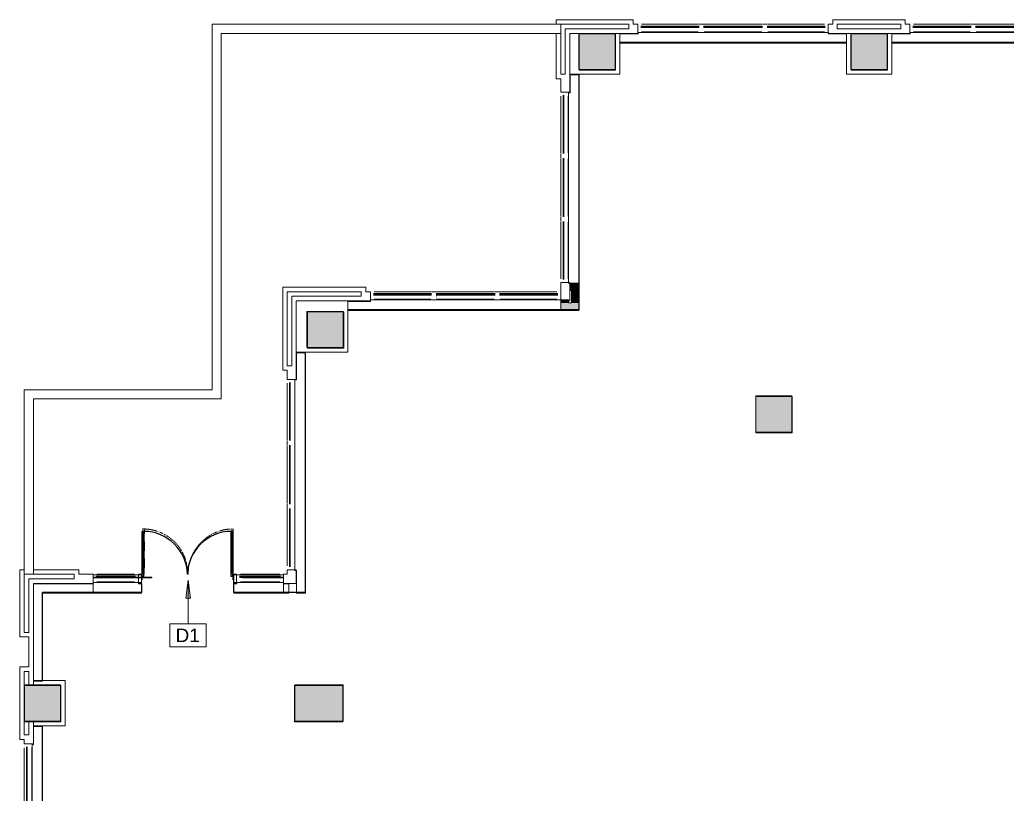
# Model space of a CAD drawing. Header units: inches. Extents: x 628 to 2422, y -771 to 854.
# Drawn here: x 1115 to 1769, y 341 to 854 of the extents above; entities that cross this region are included whole.
import ezdxf

# ---------------------------------------------------------------- set-up
doc = ezdxf.new("R2010")
doc.units = ezdxf.units.IN
doc.header["$MEASUREMENT"] = 0
for name, pattern in [('L1$0$2DASHES', [163.199999, 71.999999, -24, 9.6, -24, 9.6, -24]), ('L1$0$PHANTOM4', [0.625, 0.3125, -0.0625, 0.0625, -0.0625, 0.0625, -0.0625]), ('X2$0$Demolished', [0.1875, 0.125, -0.0625])]:
    doc.linetypes.add(name, pattern=pattern)
for name, color, linetype in [('L1$0$A-Anno-Revs-FinF', 181, 'Continuous'), ('L1$0$DEMO', 7, 'L1$0$PHANTOM4'), ('L1$0$GLZ_GLAZING', 7, 'Continuous')]:
    doc.layers.add(name, color=color, linetype=linetype)
for name, color, linetype, lineweight in [('L1$0$ArchiCAD Doors_Pen_No__3', 7, 'Continuous', 20), ('L1$0$ArchiCAD Windows_Pen_No__4', 4, 'Continuous', 9), ('L1$0$BB Columns_Pen_No__3', 7, 'Continuous', 20), ('L1$0$BB Columns_Pen_No__7', 7, 'Continuous', 20), ('L1$0$BB Columns_Pen_No__95', 8, 'Continuous', 20), ('L1$0$BB Shell_Pen_No__100', 7, 'Continuous', 20), ('L1$0$BB Shell_Pen_No__95', 8, 'Continuous', 20), ('X2$0$18_0109_REV_dwg _7_', 8, 'Continuous', 9), ('X2$0$A-ANNO-KEYN', 231, 'Continuous', 9), ('X2$0$A-DOOR', 31, 'X2$0$Demolished', 9), ('X2$0$A-WALL', 113, 'X2$0$Demolished', 9), ('X2$0$A-WALL-PATT', 111, 'Continuous', 13), ('X2$0$I-WALL', 2, 'Continuous', 13), ('X2$0$S-COLS', 52, 'Continuous', 13)]:
    doc.layers.add(name, color=color, linetype=linetype, lineweight=lineweight)
doc.styles.add('X2$0$Arial', font='arial.ttf', dxfattribs={"height": 9})

# ---------------------------------------------------------------- blocks, each defined once
blk = doc.blocks.new('L1$0$window-fixed')
at = {"layer": 'L1$0$ArchiCAD Windows_Pen_No__4', "linetype": 'L1$0$2DASHES'}
for p, q in [((-6723.6, 3788.31), (-6761.1, 3788.31)), ((-6681.6, 3788.31), (-6719.6, 3788.31)), ((-6640.1, 3788.31), (-6677.6, 3788.31)), ((-6723.6, 3783.31), (-6761.1, 3783.31)), ((-6681.6, 3783.31), (-6719.6, 3783.31)), ((-6640.09, 3783.31), (-6677.6, 3783.31))]:
    blk.add_line(p, q, dxfattribs=at)
at = {"layer": 'L1$0$ArchiCAD Windows_Pen_No__4', "linetype": 'Continuous'}
for p, q in [((-6723.17, 3788.31), (-6721.6, 3788.31)), ((-6721.6, 3788.31), (-6720.02, 3788.31)), ((-6681.17, 3788.31), (-6679.6, 3788.31)), ((-6679.6, 3788.31), (-6678.02, 3788.31))]:
    blk.add_line(p, q, dxfattribs=at)
at = {"layer": 'L1$0$GLZ_GLAZING', "color": 30, "linetype": 'Continuous'}
for p, q in [((-6723.1, 3786.81), (-6761.6, 3786.81)), ((-6761.6, 3786.32), (-6723.1, 3786.31)), ((-6681.1, 3786.81), (-6720.1, 3786.81)), ((-6720.1, 3786.32), (-6681.1, 3786.31)), ((-6639.59, 3786.81), (-6678.1, 3786.81)), ((-6678.1, 3786.32), (-6639.6, 3786.31))]:
    blk.add_line(p, q, dxfattribs=at)
at = {"layer": 'L1$0$GLZ_GLAZING', "color": 30, "linetype": 'Continuous', "const_width": 0.00174}
for points in [[(-6763.6, 3783.31), (-6761.1, 3783.31), (-6761.1, 3786.06), (-6761.6, 3786.06), (-6761.6, 3787.06), (-6761.1, 3787.06), (-6761.1, 3788.31), (-6763.6, 3788.31), (-6763.6, 3787.06), (-6763.6, 3787.06), (-6763.6, 3786.06), (-6763.6, 3786.06)], [(-6723.1, 3786.06), (-6723.1, 3787.06), (-6761.6, 3787.06), (-6761.6, 3786.07), (-6723.1, 3786.06)], [(-6719.6, 3783.31), (-6723.6, 3783.31), (-6723.6, 3786.06), (-6723.1, 3786.06), (-6723.1, 3787.06), (-6723.6, 3787.06), (-6723.6, 3788.31), (-6719.6, 3788.31), (-6719.6, 3787.06), (-6720.1, 3787.06), (-6720.1, 3786.06), (-6719.6, 3786.06)], [(-6681.1, 3786.06), (-6681.1, 3787.06), (-6720.1, 3787.06), (-6720.1, 3786.07), (-6681.59, 3786.06)], [(-6677.6, 3783.31), (-6681.6, 3783.31), (-6681.6, 3786.06), (-6681.1, 3786.06), (-6681.1, 3787.06), (-6681.6, 3787.06), (-6681.6, 3788.31), (-6677.6, 3788.31), (-6677.6, 3787.06), (-6678.1, 3787.06), (-6678.1, 3786.06), (-6677.6, 3786.06)], [(-6639.59, 3786.06), (-6639.59, 3787.06), (-6678.1, 3787.06), (-6678.1, 3786.07), (-6639.59, 3786.06)]]:
    blk.add_lwpolyline(points, close=True, dxfattribs=at)
blk.add_lwpolyline([(-6637.6, 3783.31), (-6637.6, 3788.31), (-6640.1, 3788.31), (-6640.09, 3787.06), (-6639.59, 3787.06), (-6639.59, 3786.06), (-6640.09, 3786.06), (-6640.09, 3783.31), (-6637.6, 3783.31)], dxfattribs=at)
blk = doc.blocks.new('L1')
at = {"layer": 'L1$0$BB Columns_Pen_No__95', "linetype": 'Continuous', "lineweight": 0, "true_color": 0x3f3f3f}
for points in [[(-7162.69, 3767.32), (-7162.69, 3743.32), (-7138.69, 3743.32), (-7138.69, 3767.32)], [(-6982.69, 3767.32), (-6982.69, 3743.32), (-6958.69, 3743.32), (-6958.69, 3767.32)], [(-7342.69, 3583.32), (-7342.69, 3559.32), (-7318.69, 3559.32), (-7318.69, 3583.32)], [(-7045.69, 3527.32), (-7045.69, 3503.32), (-7021.69, 3503.32), (-7021.69, 3527.32)], [(-7529.69, 3336.07), (-7529.69, 3312.07), (-7505.69, 3312.07), (-7505.69, 3336.07)], [(-7350.69, 3336.07), (-7350.69, 3312.07), (-7318.69, 3312.07), (-7318.69, 3336.07)]]:
    blk.add_hatch(color=250, dxfattribs=at).paths.add_polyline_path(points)
at = {"layer": 'L1$0$A-Anno-Revs-FinF'}
for p, q in [((-6985.69, 3761.32), (-7135.69, 3761.32)), ((-6805.69, 3761.32), (-6955.69, 3761.32)), ((-7162.69, 3740.32), (-7162.69, 3590.32)), ((-7162.69, 3590.32), (-7162.69, 3584.32)), ((-7162.69, 3584.32), (-7315.69, 3584.32)), ((-7343.69, 3397.32), (-7343.69, 3556.32)), ((-7452.19, 3403.32), (-7452.19, 3397.32)), ((-7391.19, 3403.32), (-7391.19, 3397.32)), ((-7517.69, 3339.07), (-7517.69, 3397.32)), ((-7452.19, 3397.32), (-7517.69, 3397.32)), ((-7343.69, 3397.32), (-7391.19, 3397.32)), ((-7517.69, 3197.07), (-7517.59, 3309.07))]:
    blk.add_line(p, q, dxfattribs=at)
at = {"layer": 'L1$0$ArchiCAD Doors_Pen_No__3', "linetype": 'Continuous'}
for p, q in [((-7452.19, 3409.32), (-7454.19, 3409.32)), ((-7452.19, 3407.74), (-7452.19, 3409.32)), ((-7451.69, 3407.74), (-7452.19, 3407.74)), ((-7452.19, 3403.32), (-7452.19, 3405.74)), ((-7452.19, 3405.74), (-7451.69, 3405.74)), ((-7451.69, 3405.74), (-7451.69, 3407.74)), ((-7391.19, 3407.74), (-7391.69, 3407.74)), ((-7391.69, 3407.74), (-7391.69, 3405.74)), ((-7391.69, 3405.74), (-7391.19, 3405.74)), ((-7391.19, 3409.32), (-7391.19, 3407.74)), ((-7389.19, 3409.32), (-7391.19, 3409.32)), ((-7391.19, 3405.74), (-7391.19, 3403.32)), ((-7454.19, 3403.32), (-7452.19, 3403.32)), ((-7391.19, 3403.32), (-7389.19, 3403.32))]:
    blk.add_line(p, q, dxfattribs=at)
at = {"layer": 'L1$0$ArchiCAD Windows_Pen_No__4', "linetype": 'Continuous'}
for p, q in [((-7456.69, 3409.32), (-7481.69, 3409.32)), ((-7360.69, 3409.32), (-7386.69, 3409.32))]:
    blk.add_line(p, q, dxfattribs=at)
at = {"layer": 'L1$0$ArchiCAD Windows_Pen_No__4', "linetype": 'L1$0$2DASHES'}
for p, q in [((-7456.69, 3404.32), (-7481.69, 3404.32)), ((-7360.69, 3404.32), (-7386.69, 3404.32))]:
    blk.add_line(p, q, dxfattribs=at)
at = {"layer": 'L1$0$BB Columns_Pen_No__3', "linetype": 'Continuous'}
for p, q in [((-7135.69, 3767.32), (-7135.69, 3740.32)), ((-6985.69, 3740.32), (-6985.69, 3767.32)), ((-6955.69, 3767.32), (-6955.69, 3740.32)), ((-7135.69, 3740.32), (-7168.69, 3740.32)), ((-6955.69, 3740.32), (-6985.69, 3740.32)), ((-7315.69, 3590.32), (-7315.69, 3556.32)), ((-7315.69, 3556.32), (-7349.69, 3556.32)), ((-7523.69, 3339.07), (-7502.69, 3339.07)), ((-7502.69, 3339.07), (-7502.69, 3309.07)), ((-7502.69, 3309.07), (-7523.69, 3309.07))]:
    blk.add_line(p, q, dxfattribs=at)
at = {"layer": 'L1$0$BB Columns_Pen_No__7', "linetype": 'Continuous', "flags": 128}
for points in [[(-7162.69, 3767.32), (-7138.69, 3767.32), (-7138.69, 3743.32), (-7162.69, 3743.32)], [(-6982.69, 3767.32), (-6958.69, 3767.32), (-6958.69, 3743.32), (-6982.69, 3743.32)], [(-7342.69, 3583.32), (-7318.69, 3583.32), (-7318.69, 3559.32), (-7342.69, 3559.32)], [(-7045.69, 3527.32), (-7021.69, 3527.32), (-7021.69, 3503.32), (-7045.69, 3503.32)], [(-7529.69, 3336.07), (-7505.69, 3336.07), (-7505.69, 3312.07), (-7529.69, 3312.07)], [(-7350.69, 3336.07), (-7318.69, 3336.07), (-7318.69, 3312.07), (-7350.69, 3312.07)]]:
    blk.add_lwpolyline(points, close=True, dxfattribs=at)
at = {"layer": 'L1$0$BB Shell_Pen_No__100', "linetype": 'Continuous'}
for p, q in [((-7484.19, 3409.32), (-7484.19, 3403.32)), ((-7454.19, 3409.32), (-7454.19, 3403.32)), ((-7389.19, 3409.32), (-7389.19, 3403.32)), ((-7358.19, 3409.32), (-7358.19, 3403.32))]:
    blk.add_line(p, q, dxfattribs=at)
at = {"layer": 'L1$0$BB Shell_Pen_No__100', "linetype": 'Continuous', "flags": 128}
for points in [[(-7177.69, 3776.32), (-7177.69, 3773.32)], [(-7126.69, 3776.32), (-7177.69, 3776.32)], [(-7174.69, 3740.32), (-7174.69, 3773.32)], [(-7174.69, 3773.32), (-7129.69, 3773.32)], [(-7168.69, 3767.32), (-7123.69, 3767.32), (-7123.69, 3773.32)], [(-7129.69, 3773.32), (-7129.69, 3770.32)], [(-7126.69, 3773.32), (-7126.69, 3776.32)], [(-7123.69, 3773.32), (-7126.69, 3773.32)], [(-6994.69, 3773.32), (-6997.69, 3773.32)], [(-6997.69, 3773.32), (-6997.69, 3767.32), (-6943.69, 3767.32), (-6943.69, 3773.32)], [(-6946.69, 3776.32), (-6994.69, 3776.32)], [(-6994.69, 3776.32), (-6994.69, 3773.32)], [(-6991.69, 3773.32), (-6949.69, 3773.32)], [(-6991.69, 3770.32), (-6991.69, 3773.32)], [(-6949.69, 3773.32), (-6949.69, 3770.32)], [(-6946.69, 3773.32), (-6946.69, 3776.32)], [(-6943.69, 3773.32), (-6946.69, 3773.32)], [(-7177.69, 3767.32), (-7177.69, 3740.32)], [(-7174.69, 3728.32), (-7168.69, 3728.32), (-7168.69, 3767.32)], [(-7129.69, 3770.32), (-7171.69, 3770.32)], [(-7171.69, 3770.32), (-7171.69, 3740.32)], [(-6949.69, 3770.32), (-6991.69, 3770.32)], [(-7177.69, 3740.32), (-7177.69, 3737.32)], [(-7171.69, 3740.32), (-7174.69, 3740.32)], [(-7177.69, 3737.32), (-7174.69, 3737.32)], [(-7174.69, 3737.32), (-7174.69, 3728.32)], [(-7168.69, 3602.32), (-7174.69, 3602.32), (-7174.69, 3590.32), (-7168.69, 3590.32)], [(-7168.69, 3590.32), (-7168.69, 3602.32)], [(-7303.69, 3599.32), (-7358.69, 3599.32)], [(-7358.69, 3599.32), (-7358.69, 3544.32)], [(-7355.69, 3596.32), (-7306.69, 3596.32)], [(-7355.69, 3547.32), (-7355.69, 3596.32)], [(-7349.69, 3590.32), (-7300.69, 3590.32), (-7300.69, 3596.32)], [(-7306.69, 3596.32), (-7306.69, 3593.32)], [(-7303.69, 3596.32), (-7303.69, 3599.32)], [(-7300.69, 3596.32), (-7303.69, 3596.32)], [(-7355.69, 3538.32), (-7349.69, 3538.32), (-7349.69, 3590.32)], [(-7306.69, 3593.32), (-7352.69, 3593.32)], [(-7352.69, 3593.32), (-7352.69, 3547.32)], [(-7358.69, 3544.32), (-7355.69, 3544.32)], [(-7352.69, 3547.32), (-7355.69, 3547.32)], [(-7355.69, 3544.32), (-7355.69, 3538.32)], [(-7529.69, 3412.32), (-7532.69, 3412.32)], [(-7532.69, 3412.32), (-7532.69, 3367.84)], [(-7493.69, 3412.32), (-7523.69, 3412.32)], [(-7493.69, 3409.32), (-7493.69, 3412.32)], [(-7349.69, 3403.32), (-7349.69, 3412.32), (-7355.69, 3412.32)], [(-7355.69, 3412.32), (-7355.69, 3409.32)], [(-7529.69, 3409.32), (-7496.69, 3409.32)], [(-7529.69, 3370.84), (-7529.69, 3409.32)], [(-7496.69, 3406.32), (-7526.69, 3406.32)], [(-7526.69, 3406.32), (-7526.69, 3370.84)], [(-7496.69, 3409.32), (-7496.69, 3406.32)], [(-7484.19, 3409.32), (-7493.69, 3409.32)], [(-7493.69, 3409.32), (-7493.69, 3409.32)], [(-7355.69, 3409.32), (-7358.19, 3409.32)], [(-7523.69, 3403.32), (-7493.69, 3403.32)], [(-7523.69, 3336.07), (-7523.69, 3403.32)], [(-7493.69, 3403.32), (-7484.19, 3403.32)], [(-7358.19, 3403.32), (-7349.69, 3403.32)], [(-7532.69, 3367.84), (-7526.69, 3367.84)], [(-7526.69, 3370.84), (-7529.69, 3370.84)], [(-7526.69, 3367.84), (-7526.69, 3348.07)], [(-7526.69, 3348.07), (-7532.69, 3348.07)], [(-7532.69, 3348.07), (-7532.69, 3300.07)], [(-7529.69, 3345.07), (-7526.69, 3345.07)], [(-7529.69, 3303.07), (-7529.69, 3345.07)], [(-7526.69, 3345.07), (-7526.69, 3336.07)], [(-7526.69, 3336.07), (-7523.69, 3336.07)], [(-7529.69, 3297.07), (-7523.69, 3297.07), (-7523.69, 3312.07)], [(-7523.69, 3312.07), (-7526.69, 3312.07)], [(-7526.69, 3312.07), (-7526.69, 3303.07)], [(-7532.69, 3300.07), (-7529.69, 3300.07)], [(-7526.69, 3303.07), (-7529.69, 3303.07)], [(-7529.69, 3300.07), (-7529.69, 3297.07)]]:
    blk.add_lwpolyline(points, dxfattribs=at)
at = {"layer": 'L1$0$BB Shell_Pen_No__95', "linetype": 'Continuous'}
for p, q in [((-7174.69, 3773.32), (-7177.69, 3773.32)), ((-7177.69, 3767.32), (-7174.69, 3767.32)), ((-7529.69, 3412.32), (-7529.69, 3409.32)), ((-7523.69, 3409.32), (-7523.69, 3412.32))]:
    blk.add_line(p, q, dxfattribs=at)
at = {"layer": 'L1$0$BB Shell_Pen_No__95', "linetype": 'Continuous', "flags": 128}
for points in [[(-7177.69, 3773.32), (-7405.44, 3773.32)], [(-7405.44, 3773.32), (-7405.44, 3531.32)], [(-7399.44, 3767.32), (-7177.69, 3767.32)], [(-7399.44, 3525.32), (-7399.44, 3767.32)], [(-7529.69, 3531.32), (-7529.69, 3412.32)], [(-7405.44, 3531.32), (-7529.69, 3531.32)], [(-7523.69, 3412.32), (-7523.69, 3525.32)], [(-7523.69, 3525.32), (-7399.44, 3525.32)]]:
    blk.add_lwpolyline(points, dxfattribs=at)
at = {"layer": 'L1$0$DEMO', "linetype": 'Continuous'}
for points in [[(-7450.69, 3407.74), (-7451.69, 3407.74), (-7451.69, 3437.74), (-7450.69, 3437.74)], [(-7391.69, 3407.74), (-7392.69, 3407.74), (-7392.69, 3437.74), (-7391.69, 3437.74)]]:
    blk.add_lwpolyline(points, close=True, dxfattribs=at)
for points in [[(-7392.69, 3407.74), (-7392.69, 3437.74)], [(-7391.69, 3407.74), (-7391.69, 3437.74)]]:
    blk.add_lwpolyline(points, dxfattribs=at)
for centre, start, end in [((-7450.92, 3408.5), 1.60386, 89.54311), ((-7392.46, 3408.5), 90.45689, 178.39614)]:
    blk.add_arc(centre, 29.24, start, end, dxfattribs=at)
at = {"layer": 'L1$0$GLZ_GLAZING', "color": 30, "linetype": 'Continuous'}
for p, q in [((-7456.19, 3407.82), (-7482.19, 3407.82)), ((-7482.19, 3407.32), (-7456.19, 3407.32)), ((-7360.19, 3407.82), (-7387.19, 3407.82)), ((-7387.19, 3407.32), (-7360.19, 3407.32))]:
    blk.add_line(p, q, dxfattribs=at)
at = {"layer": 'L1$0$GLZ_GLAZING', "color": 30, "linetype": 'Continuous', "const_width": 0.00174}
for points in [[(-7484.19, 3409.32), (-7484.19, 3404.32), (-7481.69, 3404.32), (-7481.69, 3407.07), (-7482.19, 3407.07), (-7482.19, 3408.07), (-7481.69, 3408.07), (-7481.69, 3409.32)], [(-7454.19, 3409.32), (-7454.19, 3404.32), (-7456.69, 3404.32), (-7456.69, 3407.07), (-7456.19, 3407.07), (-7456.19, 3408.07), (-7456.69, 3408.07), (-7456.69, 3409.32)], [(-7389.19, 3409.32), (-7389.19, 3404.32), (-7386.69, 3404.32), (-7386.69, 3407.07), (-7387.19, 3407.07), (-7387.19, 3408.07), (-7386.69, 3408.07), (-7386.69, 3409.32)], [(-7358.19, 3409.32), (-7358.19, 3404.32), (-7360.69, 3404.32), (-7360.69, 3407.07), (-7360.19, 3407.07), (-7360.19, 3408.07), (-7360.69, 3408.07), (-7360.69, 3409.32)]]:
    blk.add_lwpolyline(points, close=True, dxfattribs=at)
for points in [[(-7456.69, 3408.07), (-7482.19, 3408.06), (-7482.19, 3407.07), (-7456.69, 3407.07)], [(-7360.69, 3408.07), (-7387.19, 3408.06), (-7387.19, 3407.07), (-7360.69, 3407.07)]]:
    blk.add_lwpolyline(points, dxfattribs=at)
at = {"layer": 'L1$0$A-Anno-Revs-FinF'}
for p in [(-360.09, -14.99), (-180.09, -14.99), (-537.09, -191.99)]:
    blk.add_blockref('L1$0$window-fixed', p, dxfattribs=at)
at = {"layer": 'L1$0$A-Anno-Revs-FinF', "rotation": 90}
for p in [(-3386.38, 10365.91), (-3567.38, 10175.91), (-3741.38, 9934.66)]:
    blk.add_blockref('L1$0$window-fixed', p, dxfattribs=at)
blk = doc.blocks.new('X2$0$Walls 1 - Walls 1-5280580-FIRST FLOOR DEMOLITION')
at = {"layer": 'X2$0$A-WALL', "linetype": 'Continuous'}
for p, q in [((-756.93, 844.31), (-768.93, 844.31)), ((-768.93, 844.31), (-768.93, 838.31)), ((-630.93, 845.31), (-756.93, 845.31)), ((-756.93, 845.31), (-756.93, 844.31)), ((-630.93, 844.31), (-630.93, 845.31)), ((-618.93, 844.31), (-630.93, 844.31)), ((-618.93, 838.31), (-618.93, 844.31)), ((-768.93, 838.31), (-618.93, 838.31))]:
    blk.add_line(p, q, dxfattribs=at)
blk = doc.blocks.new('X2$0$Walls 2 - Walls 1-5280805-FIRST FLOOR DEMOLITION')
at = {"layer": 'X2$0$A-WALL', "linetype": 'Continuous'}
for p, q in [((-629.61, 845.31), (-755.61, 845.31)), ((-755.61, 845.31), (-755.61, 844.31)), ((-629.61, 844.31), (-629.61, 845.31)), ((-617.61, 844.31), (-629.61, 844.31)), ((-617.61, 838.31), (-617.61, 844.31)), ((-755.45, 838.41), (-755.45, 838.31)), ((-755.45, 838.31), (-617.61, 838.31))]:
    blk.add_line(p, q, dxfattribs=at)
blk = doc.blocks.new('X2$0$Walls 3 - Walls 1-5281036-FIRST FLOOR DEMOLITION')
at = {"layer": 'X2$0$A-WALL', "linetype": 'Continuous'}
for p, q in [((-756.93, 844.31), (-768.93, 844.31)), ((-768.93, 844.31), (-768.93, 838.31)), ((-630.93, 845.31), (-756.93, 845.31)), ((-756.93, 845.31), (-756.93, 844.31)), ((-630.93, 844.31), (-630.93, 845.31)), ((-618.93, 844.31), (-630.93, 844.31)), ((-618.93, 838.31), (-618.93, 844.31)), ((-768.93, 838.31), (-618.93, 838.31))]:
    blk.add_line(p, q, dxfattribs=at)
blk = doc.blocks.new('X2$0$Walls 25 - Walls 1-5286572-FIRST FLOOR DEMOLITION')
at = {"layer": 'X2$0$A-WALL', "linetype": 'Continuous'}
for p, q in [((-1982.56, 392.06), (-1988.56, 392.06)), ((-1988.56, 392.06), (-1988.56, 374.06)), ((-1982.56, 233.06), (-1982.56, 392.06)), ((-1988.56, 374.06), (-1989.56, 374.06)), ((-1989.56, 374.06), (-1989.56, 248.06)), ((-1989.56, 248.06), (-1988.56, 248.06)), ((-1988.56, 248.06), (-1988.56, 233.06)), ((-1988.56, 233.06), (-1982.56, 233.06))]:
    blk.add_line(p, q, dxfattribs=at)
blk = doc.blocks.new('X2$0$Walls 26 - Walls 1-5286814-FIRST FLOOR DEMOLITION')
at = {"layer": 'X2$0$A-WALL', "linetype": 'Continuous'}
for p, q in [((-933.93, 667.31), (-948.93, 667.31)), ((-948.93, 667.31), (-948.93, 661.31)), ((-808.04, 668.31), (-933.93, 668.31)), ((-933.93, 668.31), (-933.93, 667.31)), ((-948.93, 661.31), (-808.04, 661.31))]:
    blk.add_line(p, q, dxfattribs=at)
blk = doc.blocks.new('X2$0$Walls 27 - Walls 1-5287015-FIRST FLOOR DEMOLITION')
at = {"layer": 'X2$0$A-WALL', "linetype": 'Continuous'}
for p, q in [((-1117.43, 480.31), (-1156.93, 480.31)), ((-1156.93, 480.31), (-1156.93, 416.06)), ((-1087.43, 481.31), (-1117.43, 481.31)), ((-1117.43, 481.31), (-1117.43, 480.31)), ((-1087.43, 480.31), (-1087.43, 481.31)), ((-1085.43, 480.31), (-1087.43, 480.31)), ((-1085.43, 474.31), (-1085.43, 480.31)), ((-1150.93, 416.06), (-1150.93, 474.31)), ((-1150.93, 474.31), (-1085.43, 474.31)), ((-1156.93, 416.06), (-1150.93, 416.06))]:
    blk.add_line(p, q, dxfattribs=at)
blk = doc.blocks.new('X2$0$Walls 28 - Walls 1-5287475-FIRST FLOOR DEMOLITION')
at = {"layer": 'X2$0$A-WALL', "linetype": 'Continuous'}
for p, q in [((-1022.43, 480.31), (-1024.43, 480.31)), ((-1024.43, 480.31), (-1024.43, 474.31)), ((-991.43, 481.31), (-1022.43, 481.31)), ((-1022.43, 481.31), (-1022.43, 480.31)), ((-991.43, 480.31), (-991.43, 481.31)), ((-987.93, 480.31), (-991.43, 480.31)), ((-987.93, 474.31), (-987.93, 480.31)), ((-1024.43, 474.31), (-987.93, 474.31))]:
    blk.add_line(p, q, dxfattribs=at)
blk = doc.blocks.new('X2$0$Walls 29 - Walls 1-5287736-FIRST FLOOR DEMOLITION')
at = {"layer": 'X2$0$A-WALL', "linetype": 'Continuous'}
for p, q in [((-1150.93, 386.06), (-1156.93, 386.06)), ((-1156.93, 386.06), (-1156.93, 374.06)), ((-1150.93, 274.06), (-1150.93, 386.06)), ((-1156.93, 374.06), (-1157.93, 374.06)), ((-1157.93, 374.06), (-1157.93, 274.06))]:
    blk.add_line(p, q, dxfattribs=at)
blk = doc.blocks.new('X2$0$Concrete-Rectangular-Column - 24 X 24-5460764-FIRST FLOOR DEMOLITION')
at = {"layer": 'X2$0$S-COLS', "lineweight": 9}
blk.add_hatch(color=7, dxfattribs=at).paths.add_polyline_path([(12, -12), (12, 12), (-12, 12), (-12, -12)], flags=0)
at = {"layer": 'X2$0$S-COLS', "color": 8, "lineweight": 20}
for p, q in [((12, 12), (-12, 12)), ((-12, 12), (-12, -12)), ((12, -12), (12, 12)), ((-12, -12), (12, -12))]:
    blk.add_line(p, q, dxfattribs=at)
blk = doc.blocks.new('X2$0$Concrete-Rectangular-Column - 24 X 32-5463222-FIRST FLOOR DEMOLITION')
at = {"layer": 'X2$0$S-COLS', "lineweight": 9}
blk.add_hatch(color=7, dxfattribs=at).paths.add_polyline_path([(-12, -16), (12, -16), (12, 16), (-12, 16)], flags=0)
at = {"layer": 'X2$0$S-COLS', "color": 8, "lineweight": 20}
for p, q in [((12, 16), (-12, 16)), ((-12, 16), (-12, -16)), ((12, -16), (12, 16)), ((-12, -16), (12, -16))]:
    blk.add_line(p, q, dxfattribs=at)
blk = doc.blocks.new('X2$0$Double Glass Door - Ext-GL2-GLDALF-60_ x 84_-5466518-FIRST FLOOR DEMOLITION')
at = {"layer": 'X2$0$A-DOOR', "color": 250, "lineweight": 20}
for p, q in [((-35.90625, 32.1875), (-34.90625, 32.1875)), ((-35.90625, 2.375), (-35.90625, 32.1875)), ((-34.90625, 32.1875), (-34.90625, 2.375)), ((22.90625, 32.1875), (22.90625, 2.375)), ((23.90625, 32.1875), (22.90625, 32.1875)), ((23.90625, 2.375), (23.90625, 32.1875)), ((-34.90625, 2.375), (-35.90625, 2.375)), ((22.90625, 2.375), (23.90625, 2.375))]:
    blk.add_line(p, q, dxfattribs=at)
at = {"layer": 'X2$0$A-DOOR', "color": 7}
for centre, start, end in [((-35.90625, 2.375), 359.5, 90), ((23.90625, 2.375), 90, 180.5)]:
    blk.add_arc(centre, 29.8125, start, end, dxfattribs=at)
blk = doc.blocks.new('X2$0$Keynote Tag - Keynote Number - Boxed-135510-FIRST FLOOR DEMOLITION')
at = {"layer": 'X2$0$A-ANNO-KEYN'}
for p, q in [((-0.125, -0.0792), (-0.125, 0.0781)), ((-0.125, 0.0781), (0.125, 0.0781)), ((0.125, 0.0781), (0.125, -0.0792)), ((-0.125, -0.0792), (0.125, -0.0792))]:
    blk.add_line(p, q, dxfattribs=at)
blk = doc.blocks.new('X2')
at = {"layer": 'X2$0$A-ANNO-KEYN'}
blk.add_hatch(color=256, dxfattribs=at).paths.add_polyline_path([(-1054.68, 482.92), (-1056.26, 470.92), (-1053.1, 470.92)], flags=0)
at = {"layer": 'X2$0$A-WALL-PATT', "lineweight": 9}
for points in [[(-801.93, 674.47), (-796.03, 674.47), (-796.03, 679.47), (-801.93, 679.47), (-801.93, 674.47)], [(-796.03, 666.32), (-796.03, 674.47), (-801.03, 674.47), (-801.03, 666.32)], [(-803.04, 666.32), (-803.04, 668.32), (-808.04, 668.31), (-808.04, 666.32)], [(-796.03, 661.32), (-796.03, 666.32), (-808.04, 666.32), (-808.04, 661.32)]]:
    blk.add_hatch(color=7, dxfattribs=at).paths.add_polyline_path(points, flags=0)
h = blk.add_hatch(color=7, dxfattribs=at)
h.paths.add_polyline_path([(-991.43, 484.31), (-991.43, 484.81), (-1018.68, 484.81), (-1018.68, 484.31)], flags=0)
h.paths.add_polyline_path([(-1085.43, 484.31), (-1078.68, 484.31), (-1078.68, 484.81), (-1117.43, 484.81), (-1117.43, 484.31)], flags=0)
at = {"layer": 'X2$0$A-ANNO-KEYN'}
for p, q in [((-1054.68, 482.92), (-1056.26, 470.92)), ((-1053.1, 470.92), (-1054.68, 482.92)), ((-1054.68, 482.92), (-1054.68, 453.86)), ((-1056.26, 470.92), (-1053.1, 470.92))]:
    blk.add_line(p, q, dxfattribs=at)
at = {"layer": 'X2$0$A-WALL', "linetype": 'Continuous'}
for p, q in [((-1117.43, 481.31), (-1085.43, 481.31)), ((-1117.43, 481.31), (-1117.43, 474.31)), ((-1085.43, 481.31), (-1085.43, 474.31)), ((-1024.43, 481.31), (-991.43, 481.31)), ((-1024.43, 481.31), (-1024.43, 474.31)), ((-991.43, 481.31), (-991.43, 474.31)), ((-1085.43, 474.31), (-1117.43, 474.31)), ((-991.43, 474.31), (-1024.43, 474.31))]:
    blk.add_line(p, q, dxfattribs=at)
at = {"layer": 'X2$0$I-WALL', "color": 8, "lineweight": 20}
for p, q in [((-796.03, 679.47), (-801.93, 679.47)), ((-801.93, 679.47), (-801.93, 674.47)), ((-801.93, 674.47), (-801.03, 674.47)), ((-801.03, 674.47), (-801.03, 666.32)), ((-796.03, 661.32), (-796.03, 679.47)), ((-808.04, 668.32), (-808.04, 661.32)), ((-803.04, 668.32), (-808.04, 668.32)), ((-803.04, 666.32), (-803.04, 668.32)), ((-808.04, 661.32), (-796.03, 661.32)), ((-801.03, 666.32), (-803.04, 666.32)), ((-1078.68, 484.81), (-1117.43, 484.81)), ((-1117.43, 484.81), (-1117.43, 484.31)), ((-1117.43, 484.31), (-1078.68, 484.31)), ((-1078.68, 484.31), (-1078.68, 484.81)), ((-991.43, 484.81), (-1018.68, 484.81)), ((-1018.68, 484.81), (-1018.68, 484.31)), ((-1018.68, 484.31), (-991.43, 484.31)), ((-991.43, 484.31), (-991.43, 484.81))]:
    blk.add_line(p, q, dxfattribs=at)
at = {"layer": 'X2$0$I-WALL', "lineweight": 9}
for p, q in [((-1117.43, 486.31), (-1085.43, 486.31)), ((-1117.43, 484.81), (-1117.43, 486.31)), ((-1117.43, 481.31), (-1117.43, 484.31)), ((-1085.43, 484.81), (-1085.43, 486.31)), ((-1085.43, 481.31), (-1085.43, 484.31)), ((-1024.43, 486.31), (-991.43, 486.31)), ((-1024.43, 481.31), (-1024.43, 486.31)), ((-991.43, 484.81), (-991.43, 486.31)), ((-991.43, 481.31), (-991.43, 484.31)), ((-1117.43, 481.31), (-1117.43, 481.31))]:
    blk.add_line(p, q, dxfattribs=at)
at = {"layer": 'X2$0$18_0109_REV_dwg _7_'}
blk.add_blockref('L1', (6366.63, -2922.6), dxfattribs=at)
at = {"layer": 'X2$0$A-ANNO-KEYN', "xscale": 95.99999999999994, "yscale": 95.99999999999994, "zscale": 95.99999999999994}
blk.add_blockref('X2$0$Keynote Tag - Keynote Number - Boxed-135510-FIRST FLOOR DEMOLITION', (-1054.68, 446.36), dxfattribs=at)
at = {"layer": 'X2$0$A-DOOR', "color": 7}
blk.add_blockref('X2$0$Double Glass Door - Ext-GL2-GLDALF-60_ x 84_-5466518-FIRST FLOOR DEMOLITION', (-1048.68, 484.56), dxfattribs=at)
at = {"layer": 'X2$0$A-WALL', "linetype": 'Continuous'}
for name, p in [('X2$0$Walls 1 - Walls 1-5280580-FIRST FLOOR DEMOLITION', (0, 0)), ('X2$0$Walls 3 - Walls 1-5281036-FIRST FLOOR DEMOLITION', (180, 0)), ('X2$0$Walls 26 - Walls 1-5286814-FIRST FLOOR DEMOLITION', (0, 0)), ('X2$0$Walls 25 - Walls 1-5286572-FIRST FLOOR DEMOLITION', (1005.63, 241.25)), ('X2$0$Walls 27 - Walls 1-5287015-FIRST FLOOR DEMOLITION', (0, 0)), ('X2$0$Walls 28 - Walls 1-5287475-FIRST FLOOR DEMOLITION', (0, 0)), ('X2$0$Walls 29 - Walls 1-5287736-FIRST FLOOR DEMOLITION', (0, 0))]:
    blk.add_blockref(name, p, dxfattribs=at)
at = {"layer": 'X2$0$A-WALL', "linetype": 'Continuous', "rotation": 89.9999999999999}
blk.add_blockref('X2$0$Walls 2 - Walls 1-5280805-FIRST FLOOR DEMOLITION', (42.38, 1434.92), dxfattribs=at)
at = {"layer": 'X2$0$S-COLS', "lineweight": 9}
for p in [(-783.93, 832.31), (-603.93, 832.31), (-963.66, 648.33), (-666.93, 592.31), (-1150.93, 401.06)]:
    blk.add_blockref('X2$0$Concrete-Rectangular-Column - 24 X 24-5460764-FIRST FLOOR DEMOLITION', p, dxfattribs=at)
at = {"layer": 'X2$0$S-COLS', "lineweight": 9, "rotation": 89.9999999999999}
blk.add_blockref('X2$0$Concrete-Rectangular-Column - 24 X 32-5463222-FIRST FLOOR DEMOLITION', (-968.22, 401.06), dxfattribs=at)
at = {"layer": 'X2$0$A-ANNO-KEYN', "insert": (-1062.97, 450.81), "char_height": 9, "width": 19.695, "attachment_point": 1, "style": 'X2$0$Arial'}
blk.add_mtext('D1', dxfattribs=at)

msp = doc.modelspace()

# ---------------------------------------------------------------- block references
at = {"color": 250}
msp.add_blockref('X2', (2281.45, 0), dxfattribs=at)

doc.saveas('drawing.dxf')
